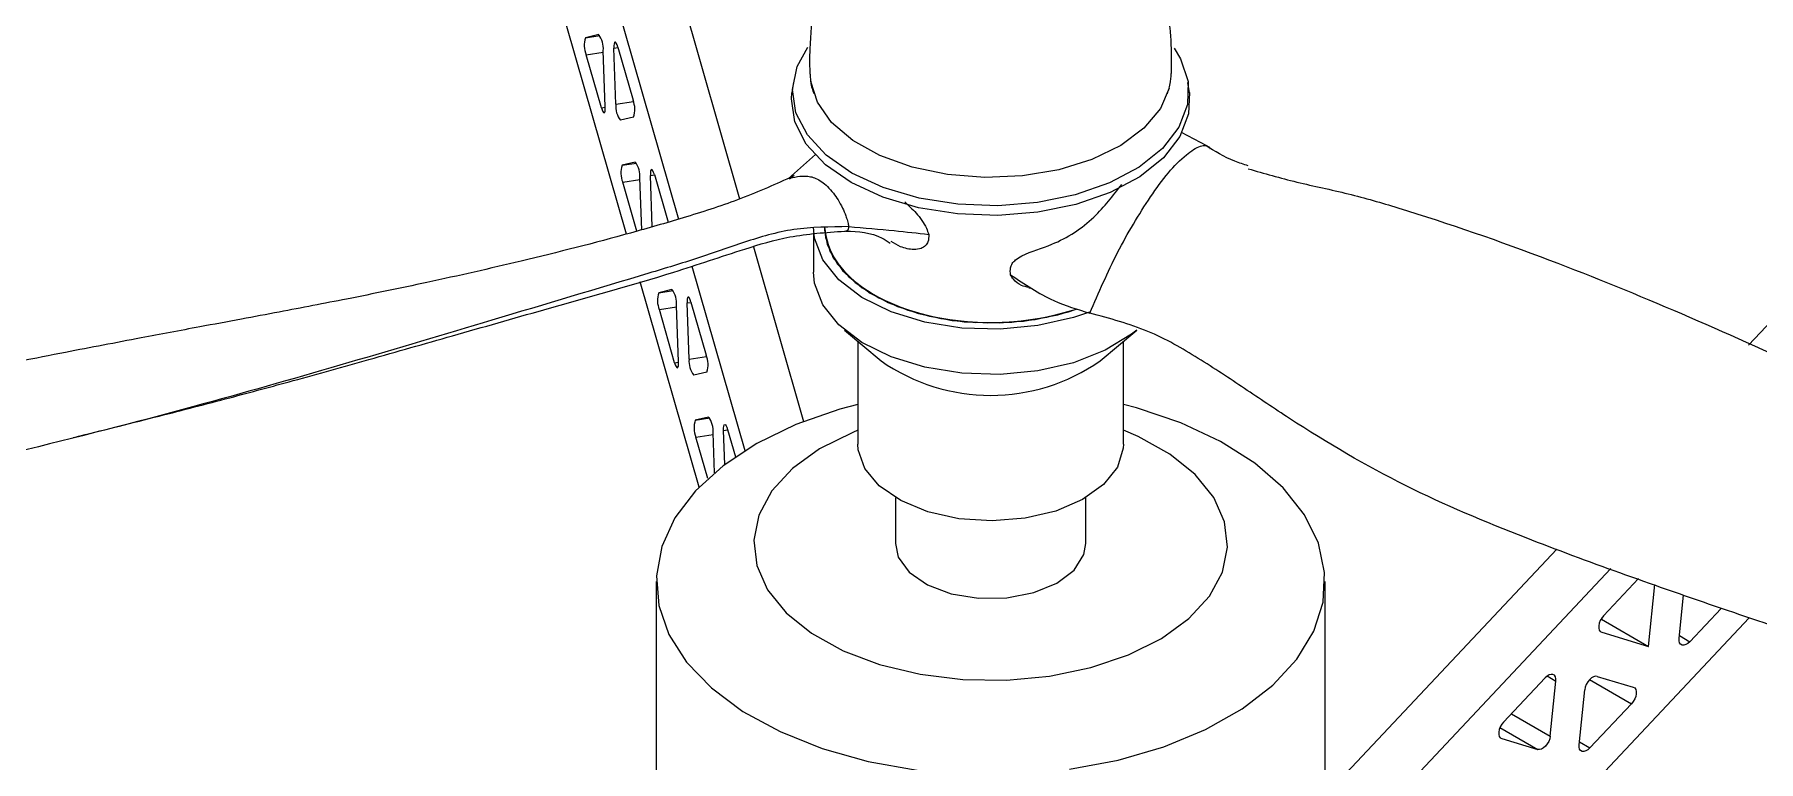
# Model space of a CAD drawing. Header units: millimetres. Extents: x 23 to 173, y 12 to 89.
# Drawn here: x 75.64 to 114.56, y 43.23 to 59.63 of the extents above; entities that cross this region are included whole.
import ezdxf

# ---------------------------------------------------------------- set-up
doc = ezdxf.new("R2010")
doc.units = ezdxf.units.MM

msp = doc.modelspace()

# ---------------------------------------------------------------- linework, layer by layer
at = {"color": 7, "linetype": 'Continuous', "lineweight": 15}
for p, q in [((88.927, 65.085), (91.56, 55.924)), ((87.479, 64.861), (90.178, 55.467)), ((89.002, 55.129), (86.891, 62.478)), ((121.349, 60.07), (114.339, 52.621)), ((88.377, 59.631), (88.079, 59.56)), ((88.438, 57.98), (88.093, 59.178)), ((88.527, 58.001), (88.48, 59.272)), ((88.765, 58.059), (88.718, 59.329)), ((88.807, 59.35), (89.152, 58.152)), ((92.774, 58.556), (92.737, 58.321)), ((101.717, 58.321), (101.683, 58.552)), ((89.166, 57.771), (88.868, 57.699)), ((102.112, 57.121), (101.535, 57.425)), ((93.271, 56.928), (92.665, 56.387)), ((89.203, 56.755), (88.906, 56.683)), ((89.587, 55.296), (89.545, 56.452)), ((89.634, 56.474), (89.943, 55.399)), ((92.791, 56.45), (92.686, 56.37)), ((89.238, 55.195), (88.92, 56.302)), ((89.35, 55.227), (89.307, 56.395)), ((93.227, 55.122), (93.227, 54.269)), ((91.87, 54.845), (93.003, 50.9)), ((90.483, 54.406), (91.679, 50.244)), ((90.643, 49.421), (89.312, 54.052)), ((90.03, 53.878), (89.732, 53.806)), ((98.089, 53.914), (98.152, 53.908)), ((90.091, 52.227), (89.747, 53.425)), ((90.18, 52.248), (90.133, 53.518)), ((90.418, 52.306), (90.371, 53.576)), ((90.461, 53.597), (90.805, 52.399)), ((93.928, 52.963), (94.753, 52.269)), ((99.701, 52.269), (100.525, 52.963)), ((94.227, 52.711), (94.227, 50.39)), ((100.227, 50.39), (100.227, 52.711)), ((90.819, 52.018), (90.522, 51.946)), ((90.857, 51.001), (90.559, 50.93)), ((90.993, 49.746), (90.96, 50.642)), ((91.226, 49.933), (91.198, 50.699)), ((91.287, 50.721), (91.464, 50.104)), ((90.842, 49.613), (90.573, 50.549)), ((95.077, 49.182), (95.077, 48.145)), ((99.377, 48.145), (99.377, 49.182)), ((110.011, 48.023), (104.777, 42.461)), ((111.233, 47.581), (105.182, 41.152)), ((89.677, 47.287), (89.677, 42.021)), ((104.777, 42.021), (104.777, 47.287)), ((111.855, 47.357), (111.064, 46.516)), ((112.082, 45.827), (112.226, 47.222)), ((112.771, 46.005), (112.872, 46.989)), ((107.295, 38.969), (114.356, 46.471)), ((111.009, 46.443), (111.021, 46.439)), ((111.021, 46.439), (111.024, 46.467)), ((111.021, 46.439), (112.082, 45.827)), ((113.015, 45.932), (113.723, 46.684)), ((111.025, 46.143), (112.082, 45.827)), ((109.746, 45.117), (108.806, 44.117)), ((109.862, 43.8), (109.99, 45.044)), ((110.513, 43.606), (110.641, 44.849)), ((110.923, 45.149), (111.736, 44.905)), ((110.756, 43.533), (111.697, 44.532)), ((108.767, 43.744), (109.58, 43.5))]:
    msp.add_line(p, q, dxfattribs=at)
at = {"color": 8, "linetype": 'Continuous', "lineweight": 15}
for p, q in [((88.079, 59.56), (88.405, 59.61)), ((88.093, 59.178), (88.481, 59.238)), ((88.718, 59.329), (88.81, 59.343)), ((88.765, 58.059), (89.16, 58.12)), ((88.438, 57.98), (88.527, 57.994)), ((88.906, 56.683), (89.231, 56.733)), ((89.545, 56.452), (89.636, 56.466)), ((88.92, 56.302), (89.308, 56.362)), ((89.732, 53.806), (90.058, 53.857)), ((89.747, 53.425), (90.135, 53.485)), ((90.371, 53.576), (90.463, 53.59)), ((90.091, 52.227), (90.18, 52.241)), ((90.418, 52.306), (90.813, 52.367)), ((90.559, 50.93), (90.884, 50.98)), ((90.573, 50.549), (90.961, 50.609)), ((91.198, 50.699), (91.289, 50.713)), ((110.991, 46.163), (111.025, 46.143)), ((112.777, 46.069), (113.015, 45.932)), ((109.793, 45.158), (109.99, 45.044)), ((110.752, 45.078), (111.697, 44.532)), ((108.726, 43.994), (109.58, 43.5)), ((108.985, 44.307), (109.862, 43.8)), ((108.733, 43.763), (108.767, 43.744)), ((110.519, 43.67), (110.756, 43.533))]:
    msp.add_line(p, q, dxfattribs=at)
at = {"color": 7, "linetype": 'Continuous', "lineweight": 15, "flags": 128}
for points in [[(88.807, 59.35), (88.791, 59.4), (88.774, 59.436), (88.758, 59.458), (88.743, 59.463), (88.731, 59.452), (88.723, 59.424), (88.718, 59.382), (88.718, 59.329)], [(101.37, 59.326), (101.515, 59.088), (101.684, 58.574), (101.671, 58.052), (101.475, 57.541), (101.106, 57.064), (100.578, 56.64), (99.912, 56.285), (99.137, 56.016), (98.283, 55.842), (97.386, 55.77), (96.483, 55.804), (95.61, 55.943), (94.803, 56.18), (94.096, 56.506), (93.516, 56.908), (93.089, 57.368), (92.831, 57.869), (92.753, 58.39), (92.858, 58.909), (93.101, 59.351)], [(101.259, 58.422), (101.059, 57.962), (100.688, 57.519), (100.166, 57.131), (99.515, 56.814), (98.764, 56.582), (97.946, 56.445), (97.097, 56.409), (96.253, 56.476), (95.452, 56.643), (94.728, 56.902), (94.114, 57.242), (93.635, 57.649), (93.314, 58.104), (93.165, 58.577)], [(101.716, 58.322), (101.696, 57.846), (101.5, 57.333), (101.128, 56.853), (100.597, 56.426), (99.928, 56.069), (99.148, 55.798), (98.289, 55.623), (97.387, 55.551), (96.479, 55.586), (95.601, 55.725), (94.789, 55.963), (94.078, 56.291), (93.495, 56.695), (93.065, 57.159), (92.806, 57.662), (92.727, 58.186), (92.737, 58.321)], [(88.438, 57.98), (88.454, 57.931), (88.471, 57.894), (88.487, 57.872), (88.502, 57.867), (88.514, 57.879), (88.522, 57.906), (88.527, 57.948), (88.527, 58.001)], [(89.634, 56.474), (89.618, 56.523), (89.601, 56.56), (89.584, 56.581), (89.57, 56.587), (89.558, 56.575), (89.549, 56.547), (89.545, 56.505), (89.545, 56.452)], [(93.435, 54.553), (93.25, 55.041), (93.227, 55.289)], [(93.477, 55.289), (93.539, 54.897), (93.771, 54.449)], [(93.477, 55.289), (93.499, 55.052), (93.675, 54.595), (94.016, 54.17), (94.508, 53.798), (95.127, 53.496), (95.844, 53.277), (96.626, 53.153), (97.435, 53.128), (98.235, 53.204), (98.988, 53.378), (99.16, 53.434)], [(93.477, 55.289), (93.479, 55.208), (93.597, 54.745), (93.885, 54.307), (94.329, 53.915), (94.908, 53.588), (95.596, 53.34), (96.36, 53.183), (97.165, 53.125), (97.972, 53.168), (98.745, 53.31), (99.155, 53.433)], [(99.457, 53.372), (99.099, 53.249), (98.295, 53.064), (97.441, 52.984), (96.578, 53.011), (95.744, 53.145), (94.98, 53.379), (94.321, 53.702), (93.798, 54.1), (93.435, 54.553)], [(93.435, 53.532), (93.25, 54.02), (93.227, 54.269)], [(93.771, 54.449), (94.165, 54.04), (94.702, 53.689), (95.357, 53.413), (96.099, 53.225), (96.894, 53.133), (97.705, 53.142), (98.493, 53.252), (99.165, 53.436)], [(90.461, 53.597), (90.444, 53.646), (90.427, 53.683), (90.411, 53.705), (90.396, 53.71), (90.384, 53.698), (90.376, 53.671), (90.371, 53.629), (90.371, 53.576)], [(100.525, 52.963), (100.41, 52.87), (99.815, 52.508), (99.099, 52.228), (98.295, 52.043), (97.441, 51.963), (96.578, 51.99), (95.744, 52.124), (94.98, 52.358), (94.321, 52.681), (93.798, 53.079), (93.435, 53.532)], [(90.091, 52.227), (90.107, 52.178), (90.124, 52.141), (90.14, 52.119), (90.155, 52.114), (90.167, 52.126), (90.176, 52.153), (90.18, 52.195), (90.18, 52.248)], [(94.227, 51.287), (93.82, 51.177), (92.831, 50.831)], [(99.008, 43.052), (100.107, 43.259), (101.139, 43.56), (102.079, 43.948), (102.905, 44.415), (103.598, 44.949), (104.142, 45.538), (104.523, 46.168), (104.734, 46.824), (104.768, 47.491), (104.626, 48.153), (104.311, 48.795), (103.829, 49.401), (103.193, 49.958), (102.416, 50.453), (101.518, 50.873), (100.52, 51.209), (100.227, 51.287)], [(92.831, 50.831), (91.946, 50.402), (91.184, 49.9), (90.564, 49.337), (90.1, 48.726), (89.803, 48.081), (89.68, 47.418), (89.734, 46.751), (89.963, 46.097), (90.363, 45.471), (90.924, 44.888), (91.632, 44.36), (92.472, 43.902), (93.423, 43.522), (94.463, 43.231), (95.568, 43.035)], [(91.198, 50.699), (91.198, 50.752), (91.202, 50.794), (91.211, 50.822), (91.223, 50.833), (91.238, 50.828), (91.254, 50.806), (91.271, 50.77), (91.287, 50.721)], [(94.227, 50.702), (94.112, 50.656), (93.366, 50.283), (92.751, 49.837), (92.289, 49.333), (91.994, 48.789), (91.878, 48.223), (91.944, 47.655), (92.19, 47.103), (92.608, 46.586), (93.183, 46.123), (93.895, 45.728), (94.721, 45.416), (95.632, 45.197), (96.598, 45.078), (97.585, 45.063), (98.559, 45.154), (99.489, 45.346), (100.341, 45.633), (101.087, 46.007), (101.702, 46.452), (102.165, 46.956), (102.459, 47.5), (102.575, 48.066), (102.509, 48.635), (102.263, 49.187), (101.845, 49.703), (101.271, 50.167), (100.558, 50.561), (100.227, 50.702)], [(94.383, 49.838), (94.235, 50.263), (94.227, 50.39)], [(100.227, 50.39), (100.222, 50.299), (100.089, 49.872), (99.776, 49.477), (99.303, 49.14), (98.699, 48.881), (98.003, 48.717), (97.258, 48.658), (96.511, 48.708), (95.809, 48.864), (95.196, 49.115), (94.71, 49.447), (94.383, 49.838)], [(95.077, 48.145), (95.142, 47.841), (95.39, 47.5), (95.801, 47.216), (96.338, 47.014), (96.955, 46.913), (97.596, 46.922), (98.204, 47.039), (98.725, 47.254), (99.113, 47.549), (99.333, 47.896), (99.377, 48.145)], [(111.064, 46.516), (111.024, 46.466), (110.991, 46.41), (110.969, 46.35), (110.957, 46.292), (110.957, 46.239), (110.969, 46.194), (110.993, 46.162), (111.025, 46.143)], [(113.015, 45.932), (112.97, 45.892), (112.924, 45.865), (112.879, 45.853), (112.839, 45.856), (112.806, 45.875), (112.783, 45.908), (112.771, 45.952), (112.771, 46.005)], [(109.99, 45.044), (109.99, 45.097), (109.978, 45.141), (109.955, 45.174), (109.922, 45.192), (109.882, 45.195), (109.837, 45.183), (109.791, 45.156), (109.746, 45.117)], [(110.923, 45.149), (110.883, 45.152), (110.838, 45.14), (110.792, 45.113), (110.748, 45.073), (110.708, 45.023), (110.675, 44.967), (110.652, 44.907), (110.641, 44.849)], [(111.736, 44.905), (111.769, 44.887), (111.792, 44.854), (111.804, 44.81), (111.804, 44.757), (111.793, 44.698), (111.77, 44.639), (111.737, 44.582), (111.697, 44.532)], [(108.806, 44.117), (108.766, 44.067), (108.733, 44.01), (108.71, 43.951), (108.699, 43.893), (108.699, 43.839), (108.711, 43.795), (108.734, 43.762), (108.767, 43.744)], [(109.862, 43.8), (109.851, 43.742), (109.828, 43.683), (109.795, 43.626), (109.755, 43.576), (109.711, 43.536), (109.665, 43.509), (109.62, 43.497), (109.58, 43.5)], [(110.756, 43.533), (110.712, 43.493), (110.666, 43.466), (110.621, 43.454), (110.581, 43.457), (110.548, 43.476), (110.525, 43.508), (110.513, 43.552), (110.513, 43.606)]]:
    msp.add_lwpolyline(points, dxfattribs=at)
at = {"color": 7, "linetype": 'Continuous', "lineweight": 15}
for centre, radius, start, end in [((88.598, 59.388), 0.547, 161.6992, 202.5272), ((87.971, 59.32), 0.511, 354.5604, 37.5026), ((89.274, 58.01), 0.511, 174.5601, 217.5032), ((88.647, 57.942), 0.547, 341.6985, 22.5279), ((89.425, 56.511), 0.547, 161.6983, 202.5281), ((88.798, 56.443), 0.511, 354.5601, 37.5032), ((90.251, 53.635), 0.547, 161.6989, 202.5275), ((89.625, 53.567), 0.511, 354.5602, 37.5028), ((90.927, 52.257), 0.511, 174.5601, 217.5032), ((90.3, 52.189), 0.547, 341.6987, 22.5273), ((97.227, 55.817), 4.326, 235.1181, 304.8819), ((90.451, 50.69), 0.511, 354.5601, 37.5032), ((91.078, 50.758), 0.547, 161.6983, 202.5281)]:
    msp.add_arc(centre, radius, start, end, dxfattribs=at)
for points, knots in [([(93.634, 62.114), (93.567, 61.883), (93.395, 61.286), (93.222, 60.354), (93.145, 59.529), (93.137, 59.02), (93.143, 58.805), (93.152, 58.672), (93.159, 58.622), (93.162, 58.592)], [0, 0, 0, 0, 0.205525, 0.532225, 0.803186, 0.898346, 0.944952, 0.967872, 1, 1, 1, 1]), ([(101.22, 58.292), (101.245, 58.377), (101.28, 58.49), (101.3, 58.656), (101.308, 58.771), (101.313, 58.904), (101.316, 59.181), (101.294, 59.745), (101.188, 60.639), (101.009, 61.478), (100.857, 61.988), (100.819, 62.114)], [0, 0, 0, 0, 0.104221, 0.139025, 0.161132, 0.183359, 0.229535, 0.354264, 0.595033, 0.900333, 1, 1, 1, 1]), ([(93.162, 58.592), (93.163, 58.586), (93.177, 58.458), (93.206, 58.373), (93.234, 58.292)], [0, 0, 0, 0, 0.049995, 1, 1, 1, 1]), ([(103.042, 56.671), (102.94, 56.704), (102.567, 56.824), (102.288, 57), (102.085, 57.127)], [0, 0, 0, 0, 0.273092, 1, 1, 1, 1]), ([(102.085, 57.127), (102.104, 57.123), (102.133, 57.117), (102.167, 57.092), (102.179, 57.066), (102.185, 57.052)], [0, 0, 0, 0, 0.447784, 0.706032, 1, 1, 1, 1]), ([(103.042, 56.605), (103.403, 56.5), (104.126, 56.291), (105.308, 56.055), (107.215, 55.497), (110.754, 54.26), (114.992, 52.413), (119.102, 50.394), (121.751, 49.02), (123.165, 48.137), (123.592, 47.87)], [0, 0, 0, 0, 0.05033, 0.100844, 0.151198, 0.309279, 0.591764, 0.759806, 0.927521, 1, 1, 1, 1]), ([(92.694, 56.402), (92.31, 56.23), (91.563, 55.897), (90.317, 55.502), (88.694, 55.032), (86.764, 54.544), (84.612, 54.055), (82.784, 53.681), (81.389, 53.413), (80.279, 53.205), (79.235, 53.011), (77.912, 52.762), (76.208, 52.437), (74.129, 52.028), (71.678, 51.526), (68.858, 50.922), (66.86, 50.486), (65.798, 50.255)], [0, 0, 0, 0, 0.051759, 0.10055, 0.145988, 0.237425, 0.314417, 0.379589, 0.434203, 0.464758, 0.498621, 0.546637, 0.608886, 0.685372, 0.776077, 0.88097, 1, 1, 1, 1]), ([(92.664, 56.382), (92.669, 56.387), (92.678, 56.397), (92.69, 56.396), (92.696, 56.395)], [0, 0, 0, 0, 0.5181445, 1, 1, 1, 1]), ([(97.677, 54.213), (97.672, 54.264), (97.663, 54.349), (97.709, 54.468), (97.798, 54.564), (98.096, 54.731), (98.76, 54.91), (99.581, 55.456), (99.992, 55.997), (100.186, 56.253)], [0, 0, 0, 0, 0.054035, 0.088709, 0.123498, 0.171792, 0.378833, 0.706541, 1, 1, 1, 1]), ([(95.288, 55.855), (95.376, 55.774), (95.57, 55.597), (95.752, 55.336), (95.814, 55.169), (95.831, 55.122)], [0, 0, 0, 0, 0.375165, 0.824255, 1, 1, 1, 1]), ([(94.023, 55.298), (93.6, 55.293), (92.752, 55.284), (91.659, 54.953), (90.621, 54.581), (88.724, 54.01), (85.046, 52.914), (80.362, 51.513), (75.49, 50.253), (71.451, 49.342), (68.681, 48.908), (67.295, 48.691)], [0, 0, 0, 0, 0.043672, 0.087613, 0.131715, 0.175677, 0.313691, 0.560317, 0.707027, 0.853452, 1, 1, 1, 1]), ([(93.928, 55.199), (93.952, 55.198), (93.986, 55.198), (94.014, 55.237), (94.022, 55.268), (94.023, 55.288), (94.023, 55.298)], [0, 0, 0, 0, 0.568292, 0.803221, 0.904821, 1, 1, 1, 1]), ([(94.023, 55.298), (94.371, 55.269), (95.003, 55.218), (95.575, 55.152), (95.831, 55.122)], [0, 0, 0, 0, 0.5510939, 1, 1, 1, 1]), ([(76.51, 50.538), (76.563, 50.551), (77.209, 50.709), (78.39, 51.006), (79.991, 51.42), (81.594, 51.852), (83.258, 52.32), (85.137, 52.851), (87.433, 53.512), (89.678, 54.125), (91.463, 54.731), (92.706, 55.112), (93.507, 55.168), (93.928, 55.197)], [0, 0, 0, 0, 0.008814, 0.107962, 0.196601, 0.276293, 0.37425, 0.483986, 0.604059, 0.776639, 0.873792, 0.933639, 1, 1, 1, 1]), ([(93.954, 55.198), (94.239, 55.187), (94.596, 55.173), (94.897, 54.966), (94.958, 54.924)], [0, 0, 0, 0, 0.799263, 1, 1, 1, 1]), ([(95.831, 55.122), (95.83, 55.065), (95.828, 54.968), (95.758, 54.86), (95.648, 54.794), (95.454, 54.774), (95.204, 54.822), (95.051, 54.922), (94.983, 54.966)], [0, 0, 0, 0, 0.155791, 0.265568, 0.37521, 0.522747, 0.789655, 1, 1, 1, 1]), ([(98.092, 53.924), (98.034, 53.937), (97.896, 53.966), (97.753, 54.08), (97.697, 54.178), (97.677, 54.213)], [0, 0, 0, 0, 0.320468, 0.757575, 1, 1, 1, 1]), ([(97.677, 54.213), (97.993, 53.999), (98.549, 53.624), (99.19, 53.431), (99.467, 53.348)], [0, 0, 0, 0, 0.568128, 1, 1, 1, 1]), ([(122.521, 43.76), (121.013, 44.252), (117.999, 45.237), (113.573, 46.724), (109.774, 48.059), (106.571, 49.393), (104.49, 50.613), (102.96, 51.647), (101.93, 52.33), (100.815, 52.981), (99.916, 53.226), (99.467, 53.348)], [0, 0, 0, 0, 0.186679, 0.373326, 0.559892, 0.682822, 0.805943, 0.854499, 0.903131, 0.951576, 1, 1, 1, 1])]:
    msp.add_open_spline(points, degree=3, knots=knots, dxfattribs=at)
at = {"color": 8, "linetype": 'Continuous', "lineweight": 15}
for points, knots in [([(99.467, 53.348), (99.667, 53.81), (100.065, 54.73), (100.695, 55.777), (101.224, 56.524), (101.615, 56.916), (101.906, 57.107), (102.05, 57.138), (102.085, 57.127), (102.085, 57.127)], [0, 0, 0, 0, 0.291544, 0.580516, 0.721559, 0.854074, 0.957698, 0.999165, 1, 1, 1, 1]), ([(92.696, 56.395), (92.845, 56.427), (93.069, 56.474), (93.406, 56.346), (93.656, 56.096), (93.846, 55.813), (93.948, 55.571), (93.989, 55.449), (94.012, 55.366), (94.019, 55.321), (94.023, 55.298)], [0, 0, 0, 0, 0.373131, 0.561961, 0.739372, 0.878104, 0.933621, 0.963961, 0.980815, 1, 1, 1, 1])]:
    msp.add_open_spline(points, degree=3, knots=knots, dxfattribs=at)

doc.saveas('drawing.dxf')
